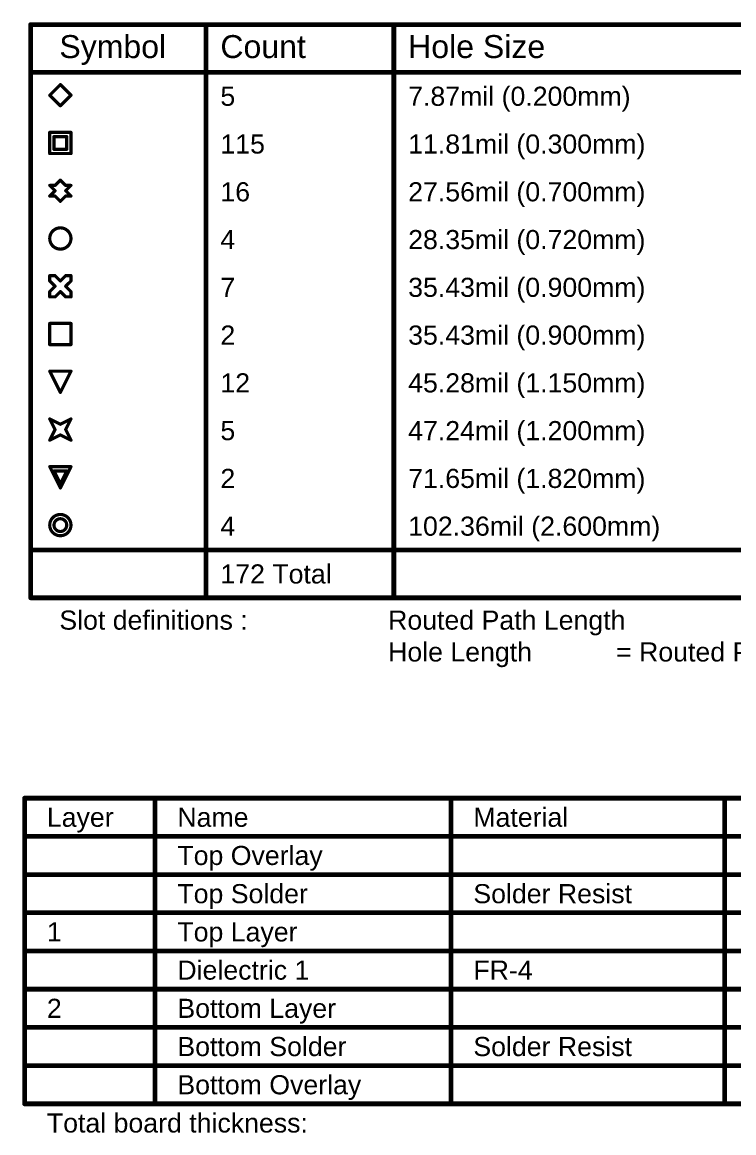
# Model space of a CAD drawing. Header units: inches. Extents: x 0 to 355, y -10 to 78.
# Drawn here: x 100 to 156.7, y -10.2 to 78.4 of the extents above; entities that cross this region are included whole.
import ezdxf

# ---------------------------------------------------------------- set-up
doc = ezdxf.new("R2010")
doc.units = ezdxf.units.IN
doc.layers.add('Drill Drawing', color=1, linetype='Continuous')
doc.layers.add('Fabrication', color=76, linetype='Continuous')
doc.styles.add('Arial', font='', dxfattribs={"height": 0.2})
doc.styles.get('Arial').set_extended_font_data('Arial')

msp = doc.modelspace()

# ---------------------------------------------------------------- linework, layer by layer
at = {"layer": 'Drill Drawing'}
for points in [[(100.648, 78.183, 0.381, 0.381, 0), (354.577, 78.183, 0.381, 0.381, 0)], [(100.648, 32.463, 0.381, 0.381, 0), (100.648, 78.183, 0.381, 0.381, 0)], [(114.64, 32.463, 0.381, 0.381, 0), (114.64, 78.183, 0.381, 0.381, 0)], [(129.622, 32.463, 0.381, 0.381, 0), (129.622, 78.183, 0.381, 0.381, 0)], [(100.648, 74.373, 0.381, 0.381, 0), (354.577, 74.373, 0.381, 0.381, 0)], [(102.166, 72.553, 0.254, 0.254, 0), (103.013, 73.399, 0.254, 0.254, 0)], [(103.013, 73.399, 0.254, 0.254, 0), (103.86, 72.553, 0.254, 0.254, 0)], [(102.166, 72.553, 0.254, 0.254, 0), (103.013, 71.706, 0.254, 0.254, 0)], [(103.013, 71.706, 0.254, 0.254, 0), (103.86, 72.553, 0.254, 0.254, 0)], [(102.166, 69.589, 0.254, 0.254, 0), (103.86, 69.589, 0.254, 0.254, 0)], [(102.166, 67.896, 0.254, 0.254, 0), (102.166, 69.589, 0.254, 0.254, 0)], [(102.505, 69.251, 0.254, 0.254, 0), (103.521, 69.251, 0.254, 0.254, 0)], [(102.505, 68.235, 0.254, 0.254, 0), (102.505, 69.251, 0.254, 0.254, 0)], [(103.521, 68.235, 0.254, 0.254, 0), (103.521, 69.251, 0.254, 0.254, 0)], [(103.86, 67.896, 0.254, 0.254, 0), (103.86, 69.589, 0.254, 0.254, 0)], [(102.505, 68.235, 0.254, 0.254, 0), (103.521, 68.235, 0.254, 0.254, 0)], [(102.166, 67.896, 0.254, 0.254, 0), (103.86, 67.896, 0.254, 0.254, 0)], [(102.59, 65.356, 0.254, 0.254, 0), (103.013, 65.779, 0.254, 0.254, 0)], [(103.013, 65.779, 0.254, 0.254, 0), (103.436, 65.356, 0.254, 0.254, 0)], [(102.166, 65.356, 0.254, 0.254, 0), (102.59, 64.933, 0.254, 0.254, 0)], [(102.166, 65.356, 0.254, 0.254, 0), (102.59, 65.356, 0.254, 0.254, 0)], [(102.166, 64.509, 0.254, 0.254, 0), (102.59, 64.933, 0.254, 0.254, 0)], [(103.436, 65.356, 0.254, 0.254, 0), (103.86, 65.356, 0.254, 0.254, 0)], [(103.436, 64.933, 0.254, 0.254, 0), (103.86, 65.356, 0.254, 0.254, 0)], [(103.436, 64.933, 0.254, 0.254, 0), (103.86, 64.509, 0.254, 0.254, 0)], [(102.166, 64.509, 0.254, 0.254, 0), (102.59, 64.509, 0.254, 0.254, 0)], [(102.59, 64.509, 0.254, 0.254, 0), (103.013, 64.086, 0.254, 0.254, 0)], [(103.013, 64.086, 0.254, 0.254, 0), (103.436, 64.509, 0.254, 0.254, 0)], [(103.436, 64.509, 0.254, 0.254, 0), (103.86, 64.509, 0.254, 0.254, 0)], [(102.166, 57.736, 0.254, 0.254, 0), (102.166, 58.159, 0.254, 0.254, 0)], [(102.166, 58.159, 0.254, 0.254, 0), (102.59, 58.159, 0.254, 0.254, 0)], [(102.166, 57.736, 0.254, 0.254, 0), (102.59, 57.313, 0.254, 0.254, 0)], [(102.59, 58.159, 0.254, 0.254, 0), (103.013, 57.736, 0.254, 0.254, 0)], [(103.013, 57.736, 0.254, 0.254, 0), (103.436, 58.159, 0.254, 0.254, 0)], [(103.436, 58.159, 0.254, 0.254, 0), (103.86, 58.159, 0.254, 0.254, 0)], [(103.436, 57.313, 0.254, 0.254, 0), (103.86, 57.736, 0.254, 0.254, 0)], [(103.86, 57.736, 0.254, 0.254, 0), (103.86, 58.159, 0.254, 0.254, 0)], [(102.166, 56.889, 0.254, 0.254, 0), (102.59, 57.313, 0.254, 0.254, 0)], [(102.166, 56.466, 0.254, 0.254, 0), (102.166, 56.889, 0.254, 0.254, 0)], [(102.59, 56.466, 0.254, 0.254, 0), (103.013, 56.889, 0.254, 0.254, 0)], [(103.013, 56.889, 0.254, 0.254, 0), (103.436, 56.466, 0.254, 0.254, 0)], [(103.436, 57.313, 0.254, 0.254, 0), (103.86, 56.889, 0.254, 0.254, 0)], [(103.86, 56.466, 0.254, 0.254, 0), (103.86, 56.889, 0.254, 0.254, 0)], [(102.166, 56.466, 0.254, 0.254, 0), (102.59, 56.466, 0.254, 0.254, 0)], [(103.436, 56.466, 0.254, 0.254, 0), (103.86, 56.466, 0.254, 0.254, 0)], [(102.166, 54.349, 0.254, 0.254, 0), (103.86, 54.349, 0.254, 0.254, 0)], [(102.166, 52.656, 0.254, 0.254, 0), (102.166, 54.349, 0.254, 0.254, 0)], [(103.86, 52.656, 0.254, 0.254, 0), (103.86, 54.349, 0.254, 0.254, 0)], [(102.166, 52.656, 0.254, 0.254, 0), (103.86, 52.656, 0.254, 0.254, 0)], [(102.166, 50.539, 0.254, 0.254, 0), (103.86, 50.539, 0.254, 0.254, 0)], [(102.166, 50.539, 0.254, 0.254, 0), (103.013, 48.846, 0.254, 0.254, 0)], [(103.013, 48.846, 0.254, 0.254, 0), (103.86, 50.539, 0.254, 0.254, 0)], [(102.166, 46.729, 0.254, 0.254, 0), (103.013, 46.306, 0.254, 0.254, 0)], [(102.166, 46.729, 0.254, 0.254, 0), (102.59, 45.883, 0.254, 0.254, 0)], [(103.013, 46.306, 0.254, 0.254, 0), (103.86, 46.729, 0.254, 0.254, 0)], [(103.436, 45.883, 0.254, 0.254, 0), (103.86, 46.729, 0.254, 0.254, 0)], [(102.166, 45.036, 0.254, 0.254, 0), (102.59, 45.883, 0.254, 0.254, 0)], [(102.166, 45.036, 0.254, 0.254, 0), (103.013, 45.459, 0.254, 0.254, 0)], [(103.013, 45.459, 0.254, 0.254, 0), (103.86, 45.036, 0.254, 0.254, 0)], [(103.436, 45.883, 0.254, 0.254, 0), (103.86, 45.036, 0.254, 0.254, 0)], [(102.166, 42.919, 0.254, 0.254, 0), (103.86, 42.919, 0.254, 0.254, 0)], [(102.166, 42.919, 0.254, 0.254, 0), (103.013, 41.226, 0.254, 0.254, 0)], [(102.505, 42.581, 0.254, 0.254, 0), (103.521, 42.581, 0.254, 0.254, 0)], [(102.505, 42.581, 0.254, 0.254, 0), (103.013, 41.565, 0.254, 0.254, 0)], [(103.013, 41.226, 0.254, 0.254, 0), (103.86, 42.919, 0.254, 0.254, 0)], [(103.013, 41.565, 0.254, 0.254, 0), (103.521, 42.581, 0.254, 0.254, 0)], [(100.648, 36.273, 0.381, 0.381, 0), (354.577, 36.273, 0.381, 0.381, 0)], [(100.648, 32.463, 0.381, 0.381, 0), (354.577, 32.463, 0.381, 0.381, 0)]]:
    msp.add_lwpolyline(points, format="xyseb", dxfattribs=at)
for points in [[(100.552, 78.183, 0.191, 0.191, 1), (100.743, 78.183, 0.191, 0.191, 1)], [(100.552, 78.183, 0.191, 0.191, 1), (100.743, 78.183, 0.191, 0.191, 1)], [(114.545, 78.183, 0.191, 0.191, 1), (114.735, 78.183, 0.191, 0.191, 1)], [(129.527, 78.183, 0.191, 0.191, 1), (129.717, 78.183, 0.191, 0.191, 1)], [(100.552, 74.373, 0.191, 0.191, 1), (100.743, 74.373, 0.191, 0.191, 1)], [(102.949, 73.399, 0.127, 0.127, 1), (103.076, 73.399, 0.127, 0.127, 1)], [(102.949, 73.399, 0.127, 0.127, 1), (103.076, 73.399, 0.127, 0.127, 1)], [(102.103, 72.553, 0.127, 0.127, 1), (102.23, 72.553, 0.127, 0.127, 1)], [(102.103, 72.553, 0.127, 0.127, 1), (102.23, 72.553, 0.127, 0.127, 1)], [(103.796, 72.553, 0.127, 0.127, 1), (103.923, 72.553, 0.127, 0.127, 1)], [(103.796, 72.553, 0.127, 0.127, 1), (103.923, 72.553, 0.127, 0.127, 1)], [(102.949, 71.706, 0.127, 0.127, 1), (103.076, 71.706, 0.127, 0.127, 1)], [(102.949, 71.706, 0.127, 0.127, 1), (103.076, 71.706, 0.127, 0.127, 1)], [(102.103, 69.589, 0.127, 0.127, 1), (102.23, 69.589, 0.127, 0.127, 1)], [(102.103, 69.589, 0.127, 0.127, 1), (102.23, 69.589, 0.127, 0.127, 1)], [(102.441, 69.251, 0.127, 0.127, 1), (102.568, 69.251, 0.127, 0.127, 1)], [(102.441, 69.251, 0.127, 0.127, 1), (102.568, 69.251, 0.127, 0.127, 1)], [(103.457, 69.251, 0.127, 0.127, 1), (103.584, 69.251, 0.127, 0.127, 1)], [(103.457, 69.251, 0.127, 0.127, 1), (103.584, 69.251, 0.127, 0.127, 1)], [(103.796, 69.589, 0.127, 0.127, 1), (103.923, 69.589, 0.127, 0.127, 1)], [(103.796, 69.589, 0.127, 0.127, 1), (103.923, 69.589, 0.127, 0.127, 1)], [(102.441, 68.235, 0.127, 0.127, 1), (102.568, 68.235, 0.127, 0.127, 1)], [(102.441, 68.235, 0.127, 0.127, 1), (102.568, 68.235, 0.127, 0.127, 1)], [(103.457, 68.235, 0.127, 0.127, 1), (103.584, 68.235, 0.127, 0.127, 1)], [(103.457, 68.235, 0.127, 0.127, 1), (103.584, 68.235, 0.127, 0.127, 1)], [(102.103, 67.896, 0.127, 0.127, 1), (102.23, 67.896, 0.127, 0.127, 1)], [(102.103, 67.896, 0.127, 0.127, 1), (102.23, 67.896, 0.127, 0.127, 1)], [(103.796, 67.896, 0.127, 0.127, 1), (103.923, 67.896, 0.127, 0.127, 1)], [(103.796, 67.896, 0.127, 0.127, 1), (103.923, 67.896, 0.127, 0.127, 1)], [(102.949, 65.779, 0.127, 0.127, 1), (103.076, 65.779, 0.127, 0.127, 1)], [(102.949, 65.779, 0.127, 0.127, 1), (103.076, 65.779, 0.127, 0.127, 1)], [(102.103, 65.356, 0.127, 0.127, 1), (102.23, 65.356, 0.127, 0.127, 1)], [(102.103, 65.356, 0.127, 0.127, 1), (102.23, 65.356, 0.127, 0.127, 1)], [(102.526, 65.356, 0.127, 0.127, 1), (102.653, 65.356, 0.127, 0.127, 1)], [(102.526, 65.356, 0.127, 0.127, 1), (102.653, 65.356, 0.127, 0.127, 1)], [(102.526, 64.933, 0.127, 0.127, 1), (102.653, 64.933, 0.127, 0.127, 1)], [(102.526, 64.933, 0.127, 0.127, 1), (102.653, 64.933, 0.127, 0.127, 1)], [(103.373, 65.356, 0.127, 0.127, 1), (103.5, 65.356, 0.127, 0.127, 1)], [(103.373, 65.356, 0.127, 0.127, 1), (103.5, 65.356, 0.127, 0.127, 1)], [(103.373, 64.933, 0.127, 0.127, 1), (103.5, 64.933, 0.127, 0.127, 1)], [(103.373, 64.933, 0.127, 0.127, 1), (103.5, 64.933, 0.127, 0.127, 1)], [(103.796, 65.356, 0.127, 0.127, 1), (103.923, 65.356, 0.127, 0.127, 1)], [(103.796, 65.356, 0.127, 0.127, 1), (103.923, 65.356, 0.127, 0.127, 1)], [(102.103, 64.509, 0.127, 0.127, 1), (102.23, 64.509, 0.127, 0.127, 1)], [(102.103, 64.509, 0.127, 0.127, 1), (102.23, 64.509, 0.127, 0.127, 1)], [(102.526, 64.509, 0.127, 0.127, 1), (102.653, 64.509, 0.127, 0.127, 1)], [(102.526, 64.509, 0.127, 0.127, 1), (102.653, 64.509, 0.127, 0.127, 1)], [(102.949, 64.086, 0.127, 0.127, 1), (103.076, 64.086, 0.127, 0.127, 1)], [(102.949, 64.086, 0.127, 0.127, 1), (103.076, 64.086, 0.127, 0.127, 1)], [(103.373, 64.509, 0.127, 0.127, 1), (103.5, 64.509, 0.127, 0.127, 1)], [(103.373, 64.509, 0.127, 0.127, 1), (103.5, 64.509, 0.127, 0.127, 1)], [(103.796, 64.509, 0.127, 0.127, 1), (103.923, 64.509, 0.127, 0.127, 1)], [(103.796, 64.509, 0.127, 0.127, 1), (103.923, 64.509, 0.127, 0.127, 1)], [(103.86, 61.123, 0.254, 0.254, 1), (102.166, 61.123, 0.254, 0.254, 1)], [(102.103, 61.123, 0.127, 0.127, 1), (102.23, 61.123, 0.127, 0.127, 1)], [(103.796, 61.123, 0.127, 0.127, 1), (103.923, 61.123, 0.127, 0.127, 1)], [(102.103, 58.159, 0.127, 0.127, 1), (102.23, 58.159, 0.127, 0.127, 1)], [(102.103, 58.159, 0.127, 0.127, 1), (102.23, 58.159, 0.127, 0.127, 1)], [(102.103, 57.736, 0.127, 0.127, 1), (102.23, 57.736, 0.127, 0.127, 1)], [(102.103, 57.736, 0.127, 0.127, 1), (102.23, 57.736, 0.127, 0.127, 1)], [(102.526, 58.159, 0.127, 0.127, 1), (102.653, 58.159, 0.127, 0.127, 1)], [(102.526, 58.159, 0.127, 0.127, 1), (102.653, 58.159, 0.127, 0.127, 1)], [(102.949, 57.736, 0.127, 0.127, 1), (103.076, 57.736, 0.127, 0.127, 1)], [(102.949, 57.736, 0.127, 0.127, 1), (103.076, 57.736, 0.127, 0.127, 1)], [(103.373, 58.159, 0.127, 0.127, 1), (103.5, 58.159, 0.127, 0.127, 1)], [(103.373, 58.159, 0.127, 0.127, 1), (103.5, 58.159, 0.127, 0.127, 1)], [(103.796, 58.159, 0.127, 0.127, 1), (103.923, 58.159, 0.127, 0.127, 1)], [(103.796, 58.159, 0.127, 0.127, 1), (103.923, 58.159, 0.127, 0.127, 1)], [(103.796, 57.736, 0.127, 0.127, 1), (103.923, 57.736, 0.127, 0.127, 1)], [(103.796, 57.736, 0.127, 0.127, 1), (103.923, 57.736, 0.127, 0.127, 1)], [(102.103, 56.889, 0.127, 0.127, 1), (102.23, 56.889, 0.127, 0.127, 1)], [(102.103, 56.889, 0.127, 0.127, 1), (102.23, 56.889, 0.127, 0.127, 1)], [(102.526, 57.313, 0.127, 0.127, 1), (102.653, 57.313, 0.127, 0.127, 1)], [(102.526, 57.313, 0.127, 0.127, 1), (102.653, 57.313, 0.127, 0.127, 1)], [(102.949, 56.889, 0.127, 0.127, 1), (103.076, 56.889, 0.127, 0.127, 1)], [(102.949, 56.889, 0.127, 0.127, 1), (103.076, 56.889, 0.127, 0.127, 1)], [(103.373, 57.313, 0.127, 0.127, 1), (103.5, 57.313, 0.127, 0.127, 1)], [(103.373, 57.313, 0.127, 0.127, 1), (103.5, 57.313, 0.127, 0.127, 1)], [(103.796, 56.889, 0.127, 0.127, 1), (103.923, 56.889, 0.127, 0.127, 1)], [(103.796, 56.889, 0.127, 0.127, 1), (103.923, 56.889, 0.127, 0.127, 1)], [(102.103, 56.466, 0.127, 0.127, 1), (102.23, 56.466, 0.127, 0.127, 1)], [(102.103, 56.466, 0.127, 0.127, 1), (102.23, 56.466, 0.127, 0.127, 1)], [(102.526, 56.466, 0.127, 0.127, 1), (102.653, 56.466, 0.127, 0.127, 1)], [(102.526, 56.466, 0.127, 0.127, 1), (102.653, 56.466, 0.127, 0.127, 1)], [(103.373, 56.466, 0.127, 0.127, 1), (103.5, 56.466, 0.127, 0.127, 1)], [(103.373, 56.466, 0.127, 0.127, 1), (103.5, 56.466, 0.127, 0.127, 1)], [(103.796, 56.466, 0.127, 0.127, 1), (103.923, 56.466, 0.127, 0.127, 1)], [(103.796, 56.466, 0.127, 0.127, 1), (103.923, 56.466, 0.127, 0.127, 1)], [(102.103, 54.349, 0.127, 0.127, 1), (102.23, 54.349, 0.127, 0.127, 1)], [(102.103, 54.349, 0.127, 0.127, 1), (102.23, 54.349, 0.127, 0.127, 1)], [(103.796, 54.349, 0.127, 0.127, 1), (103.923, 54.349, 0.127, 0.127, 1)], [(103.796, 54.349, 0.127, 0.127, 1), (103.923, 54.349, 0.127, 0.127, 1)], [(102.103, 52.656, 0.127, 0.127, 1), (102.23, 52.656, 0.127, 0.127, 1)], [(102.103, 52.656, 0.127, 0.127, 1), (102.23, 52.656, 0.127, 0.127, 1)], [(103.796, 52.656, 0.127, 0.127, 1), (103.923, 52.656, 0.127, 0.127, 1)], [(103.796, 52.656, 0.127, 0.127, 1), (103.923, 52.656, 0.127, 0.127, 1)], [(102.103, 50.539, 0.127, 0.127, 1), (102.23, 50.539, 0.127, 0.127, 1)], [(102.103, 50.539, 0.127, 0.127, 1), (102.23, 50.539, 0.127, 0.127, 1)], [(103.796, 50.539, 0.127, 0.127, 1), (103.923, 50.539, 0.127, 0.127, 1)], [(103.796, 50.539, 0.127, 0.127, 1), (103.923, 50.539, 0.127, 0.127, 1)], [(102.949, 48.846, 0.127, 0.127, 1), (103.076, 48.846, 0.127, 0.127, 1)], [(102.949, 48.846, 0.127, 0.127, 1), (103.076, 48.846, 0.127, 0.127, 1)], [(102.103, 46.729, 0.127, 0.127, 1), (102.23, 46.729, 0.127, 0.127, 1)], [(102.103, 46.729, 0.127, 0.127, 1), (102.23, 46.729, 0.127, 0.127, 1)], [(102.949, 46.306, 0.127, 0.127, 1), (103.076, 46.306, 0.127, 0.127, 1)], [(102.949, 46.306, 0.127, 0.127, 1), (103.076, 46.306, 0.127, 0.127, 1)], [(103.796, 46.729, 0.127, 0.127, 1), (103.923, 46.729, 0.127, 0.127, 1)], [(103.796, 46.729, 0.127, 0.127, 1), (103.923, 46.729, 0.127, 0.127, 1)], [(102.526, 45.883, 0.127, 0.127, 1), (102.653, 45.883, 0.127, 0.127, 1)], [(102.526, 45.883, 0.127, 0.127, 1), (102.653, 45.883, 0.127, 0.127, 1)], [(102.949, 45.459, 0.127, 0.127, 1), (103.076, 45.459, 0.127, 0.127, 1)], [(102.949, 45.459, 0.127, 0.127, 1), (103.076, 45.459, 0.127, 0.127, 1)], [(103.373, 45.883, 0.127, 0.127, 1), (103.5, 45.883, 0.127, 0.127, 1)], [(103.373, 45.883, 0.127, 0.127, 1), (103.5, 45.883, 0.127, 0.127, 1)], [(102.103, 45.036, 0.127, 0.127, 1), (102.23, 45.036, 0.127, 0.127, 1)], [(102.103, 45.036, 0.127, 0.127, 1), (102.23, 45.036, 0.127, 0.127, 1)], [(103.796, 45.036, 0.127, 0.127, 1), (103.923, 45.036, 0.127, 0.127, 1)], [(103.796, 45.036, 0.127, 0.127, 1), (103.923, 45.036, 0.127, 0.127, 1)], [(102.103, 42.919, 0.127, 0.127, 1), (102.23, 42.919, 0.127, 0.127, 1)], [(102.103, 42.919, 0.127, 0.127, 1), (102.23, 42.919, 0.127, 0.127, 1)], [(102.441, 42.581, 0.127, 0.127, 1), (102.568, 42.581, 0.127, 0.127, 1)], [(102.441, 42.581, 0.127, 0.127, 1), (102.568, 42.581, 0.127, 0.127, 1)], [(103.457, 42.581, 0.127, 0.127, 1), (103.584, 42.581, 0.127, 0.127, 1)], [(103.457, 42.581, 0.127, 0.127, 1), (103.584, 42.581, 0.127, 0.127, 1)], [(103.796, 42.919, 0.127, 0.127, 1), (103.923, 42.919, 0.127, 0.127, 1)], [(103.796, 42.919, 0.127, 0.127, 1), (103.923, 42.919, 0.127, 0.127, 1)], [(102.949, 41.565, 0.127, 0.127, 1), (103.076, 41.565, 0.127, 0.127, 1)], [(102.949, 41.565, 0.127, 0.127, 1), (103.076, 41.565, 0.127, 0.127, 1)], [(102.949, 41.226, 0.127, 0.127, 1), (103.076, 41.226, 0.127, 0.127, 1)], [(102.949, 41.226, 0.127, 0.127, 1), (103.076, 41.226, 0.127, 0.127, 1)], [(103.86, 38.263, 0.254, 0.254, 1), (102.166, 38.263, 0.254, 0.254, 1)], [(102.103, 38.263, 0.127, 0.127, 1), (102.23, 38.263, 0.127, 0.127, 1)], [(103.521, 38.263, 0.254, 0.254, 1), (102.505, 38.263, 0.254, 0.254, 1)], [(102.441, 38.263, 0.127, 0.127, 1), (102.568, 38.263, 0.127, 0.127, 1)], [(103.457, 38.263, 0.127, 0.127, 1), (103.584, 38.263, 0.127, 0.127, 1)], [(103.796, 38.263, 0.127, 0.127, 1), (103.923, 38.263, 0.127, 0.127, 1)], [(100.552, 36.273, 0.191, 0.191, 1), (100.743, 36.273, 0.191, 0.191, 1)], [(100.552, 32.463, 0.191, 0.191, 1), (100.743, 32.463, 0.191, 0.191, 1)], [(100.552, 32.463, 0.191, 0.191, 1), (100.743, 32.463, 0.191, 0.191, 1)], [(114.545, 32.463, 0.191, 0.191, 1), (114.735, 32.463, 0.191, 0.191, 1)], [(129.527, 32.463, 0.191, 0.191, 1), (129.717, 32.463, 0.191, 0.191, 1)]]:
    msp.add_lwpolyline(points, format="xyseb", close=True, dxfattribs=at)
at = {"layer": 'Fabrication'}
for points in [[(100.16, 16.486, 0.381, 0.381, 0), (215.445, 16.486, 0.381, 0.381, 0)], [(100.16, -7.898, 0.381, 0.381, 0), (100.16, 16.486, 0.381, 0.381, 0)], [(110.572, -7.898, 0.381, 0.381, 0), (110.572, 16.486, 0.381, 0.381, 0)], [(134.187, -7.898, 0.381, 0.381, 0), (134.187, 16.486, 0.381, 0.381, 0)], [(156.025, -7.898, 0.381, 0.381, 0), (156.025, 16.486, 0.381, 0.381, 0)], [(100.16, 13.438, 0.381, 0.381, 0), (215.445, 13.438, 0.381, 0.381, 0)], [(100.16, 10.39, 0.381, 0.381, 0), (110.572, 10.39, 0.381, 0.381, 0)], [(110.572, 10.39, 0.381, 0.381, 0), (134.187, 10.39, 0.381, 0.381, 0)], [(134.187, 10.39, 0.381, 0.381, 0), (156.025, 10.39, 0.381, 0.381, 0)], [(156.025, 10.39, 0.381, 0.381, 0), (172.531, 10.39, 0.381, 0.381, 0)], [(100.16, 7.342, 0.381, 0.381, 0), (110.572, 7.342, 0.381, 0.381, 0)], [(110.572, 7.342, 0.381, 0.381, 0), (134.187, 7.342, 0.381, 0.381, 0)], [(134.187, 7.342, 0.381, 0.381, 0), (156.025, 7.342, 0.381, 0.381, 0)], [(156.025, 7.342, 0.381, 0.381, 0), (172.531, 7.342, 0.381, 0.381, 0)], [(100.16, 4.294, 0.381, 0.381, 0), (110.572, 4.294, 0.381, 0.381, 0)], [(110.572, 4.294, 0.381, 0.381, 0), (134.187, 4.294, 0.381, 0.381, 0)], [(134.187, 4.294, 0.381, 0.381, 0), (156.025, 4.294, 0.381, 0.381, 0)], [(156.025, 4.294, 0.381, 0.381, 0), (172.531, 4.294, 0.381, 0.381, 0)], [(100.16, 1.246, 0.381, 0.381, 0), (110.572, 1.246, 0.381, 0.381, 0)], [(110.572, 1.246, 0.381, 0.381, 0), (134.187, 1.246, 0.381, 0.381, 0)], [(134.187, 1.246, 0.381, 0.381, 0), (156.025, 1.246, 0.381, 0.381, 0)], [(156.025, 1.246, 0.381, 0.381, 0), (172.531, 1.246, 0.381, 0.381, 0)], [(100.16, -1.802, 0.381, 0.381, 0), (110.572, -1.802, 0.381, 0.381, 0)], [(110.572, -1.802, 0.381, 0.381, 0), (134.187, -1.802, 0.381, 0.381, 0)], [(134.187, -1.802, 0.381, 0.381, 0), (156.025, -1.802, 0.381, 0.381, 0)], [(156.025, -1.802, 0.381, 0.381, 0), (172.531, -1.802, 0.381, 0.381, 0)], [(100.16, -4.85, 0.381, 0.381, 0), (110.572, -4.85, 0.381, 0.381, 0)], [(110.572, -4.85, 0.381, 0.381, 0), (134.187, -4.85, 0.381, 0.381, 0)], [(134.187, -4.85, 0.381, 0.381, 0), (156.025, -4.85, 0.381, 0.381, 0)], [(156.025, -4.85, 0.381, 0.381, 0), (172.531, -4.85, 0.381, 0.381, 0)], [(100.16, -7.898, 0.381, 0.381, 0), (110.572, -7.898, 0.381, 0.381, 0)], [(110.572, -7.898, 0.381, 0.381, 0), (134.187, -7.898, 0.381, 0.381, 0)], [(134.187, -7.898, 0.381, 0.381, 0), (156.025, -7.898, 0.381, 0.381, 0)], [(156.025, -7.898, 0.381, 0.381, 0), (172.531, -7.898, 0.381, 0.381, 0)]]:
    msp.add_lwpolyline(points, format="xyseb", dxfattribs=at)
for points in [[(100.065, 16.486, 0.191, 0.191, 1), (100.255, 16.486, 0.191, 0.191, 1)], [(100.065, 16.486, 0.191, 0.191, 1), (100.255, 16.486, 0.191, 0.191, 1)], [(110.476, 16.486, 0.191, 0.191, 1), (110.667, 16.486, 0.191, 0.191, 1)], [(134.092, 16.486, 0.191, 0.191, 1), (134.282, 16.486, 0.191, 0.191, 1)], [(155.93, 16.486, 0.191, 0.191, 1), (156.12, 16.486, 0.191, 0.191, 1)], [(100.065, 13.438, 0.191, 0.191, 1), (100.255, 13.438, 0.191, 0.191, 1)], [(100.065, 10.39, 0.191, 0.191, 1), (100.255, 10.39, 0.191, 0.191, 1)], [(110.476, 10.39, 0.191, 0.191, 1), (110.667, 10.39, 0.191, 0.191, 1)], [(110.476, 10.39, 0.191, 0.191, 1), (110.667, 10.39, 0.191, 0.191, 1)], [(134.092, 10.39, 0.191, 0.191, 1), (134.282, 10.39, 0.191, 0.191, 1)], [(134.092, 10.39, 0.191, 0.191, 1), (134.282, 10.39, 0.191, 0.191, 1)], [(155.93, 10.39, 0.191, 0.191, 1), (156.12, 10.39, 0.191, 0.191, 1)], [(155.93, 10.39, 0.191, 0.191, 1), (156.12, 10.39, 0.191, 0.191, 1)], [(100.065, 7.342, 0.191, 0.191, 1), (100.255, 7.342, 0.191, 0.191, 1)], [(110.476, 7.342, 0.191, 0.191, 1), (110.667, 7.342, 0.191, 0.191, 1)], [(110.476, 7.342, 0.191, 0.191, 1), (110.667, 7.342, 0.191, 0.191, 1)], [(134.092, 7.342, 0.191, 0.191, 1), (134.282, 7.342, 0.191, 0.191, 1)], [(134.092, 7.342, 0.191, 0.191, 1), (134.282, 7.342, 0.191, 0.191, 1)], [(155.93, 7.342, 0.191, 0.191, 1), (156.12, 7.342, 0.191, 0.191, 1)], [(155.93, 7.342, 0.191, 0.191, 1), (156.12, 7.342, 0.191, 0.191, 1)], [(100.065, 4.294, 0.191, 0.191, 1), (100.255, 4.294, 0.191, 0.191, 1)], [(110.476, 4.294, 0.191, 0.191, 1), (110.667, 4.294, 0.191, 0.191, 1)], [(110.476, 4.294, 0.191, 0.191, 1), (110.667, 4.294, 0.191, 0.191, 1)], [(134.092, 4.294, 0.191, 0.191, 1), (134.282, 4.294, 0.191, 0.191, 1)], [(134.092, 4.294, 0.191, 0.191, 1), (134.282, 4.294, 0.191, 0.191, 1)], [(155.93, 4.294, 0.191, 0.191, 1), (156.12, 4.294, 0.191, 0.191, 1)], [(155.93, 4.294, 0.191, 0.191, 1), (156.12, 4.294, 0.191, 0.191, 1)], [(100.065, 1.246, 0.191, 0.191, 1), (100.255, 1.246, 0.191, 0.191, 1)], [(110.476, 1.246, 0.191, 0.191, 1), (110.667, 1.246, 0.191, 0.191, 1)], [(110.476, 1.246, 0.191, 0.191, 1), (110.667, 1.246, 0.191, 0.191, 1)], [(134.092, 1.246, 0.191, 0.191, 1), (134.282, 1.246, 0.191, 0.191, 1)], [(134.092, 1.246, 0.191, 0.191, 1), (134.282, 1.246, 0.191, 0.191, 1)], [(155.93, 1.246, 0.191, 0.191, 1), (156.12, 1.246, 0.191, 0.191, 1)], [(155.93, 1.246, 0.191, 0.191, 1), (156.12, 1.246, 0.191, 0.191, 1)], [(100.065, -1.802, 0.191, 0.191, 1), (100.255, -1.802, 0.191, 0.191, 1)], [(110.476, -1.802, 0.191, 0.191, 1), (110.667, -1.802, 0.191, 0.191, 1)], [(110.476, -1.802, 0.191, 0.191, 1), (110.667, -1.802, 0.191, 0.191, 1)], [(134.092, -1.802, 0.191, 0.191, 1), (134.282, -1.802, 0.191, 0.191, 1)], [(134.092, -1.802, 0.191, 0.191, 1), (134.282, -1.802, 0.191, 0.191, 1)], [(155.93, -1.802, 0.191, 0.191, 1), (156.12, -1.802, 0.191, 0.191, 1)], [(155.93, -1.802, 0.191, 0.191, 1), (156.12, -1.802, 0.191, 0.191, 1)], [(100.065, -4.85, 0.191, 0.191, 1), (100.255, -4.85, 0.191, 0.191, 1)], [(110.476, -4.85, 0.191, 0.191, 1), (110.667, -4.85, 0.191, 0.191, 1)], [(110.476, -4.85, 0.191, 0.191, 1), (110.667, -4.85, 0.191, 0.191, 1)], [(134.092, -4.85, 0.191, 0.191, 1), (134.282, -4.85, 0.191, 0.191, 1)], [(134.092, -4.85, 0.191, 0.191, 1), (134.282, -4.85, 0.191, 0.191, 1)], [(155.93, -4.85, 0.191, 0.191, 1), (156.12, -4.85, 0.191, 0.191, 1)], [(155.93, -4.85, 0.191, 0.191, 1), (156.12, -4.85, 0.191, 0.191, 1)], [(100.065, -7.898, 0.191, 0.191, 1), (100.255, -7.898, 0.191, 0.191, 1)], [(100.065, -7.898, 0.191, 0.191, 1), (100.255, -7.898, 0.191, 0.191, 1)], [(110.476, -7.898, 0.191, 0.191, 1), (110.667, -7.898, 0.191, 0.191, 1)], [(110.476, -7.898, 0.191, 0.191, 1), (110.667, -7.898, 0.191, 0.191, 1)], [(110.476, -7.898, 0.191, 0.191, 1), (110.667, -7.898, 0.191, 0.191, 1)], [(134.092, -7.898, 0.191, 0.191, 1), (134.282, -7.898, 0.191, 0.191, 1)], [(134.092, -7.898, 0.191, 0.191, 1), (134.282, -7.898, 0.191, 0.191, 1)], [(134.092, -7.898, 0.191, 0.191, 1), (134.282, -7.898, 0.191, 0.191, 1)], [(155.93, -7.898, 0.191, 0.191, 1), (156.12, -7.898, 0.191, 0.191, 1)], [(155.93, -7.898, 0.191, 0.191, 1), (156.12, -7.898, 0.191, 0.191, 1)], [(155.93, -7.898, 0.191, 0.191, 1), (156.12, -7.898, 0.191, 0.191, 1)]]:
    msp.add_lwpolyline(points, format="xyseb", close=True, dxfattribs=at)

# ---------------------------------------------------------------- texts
at = {"layer": 'Drill Drawing', "style": 'Arial'}
for s, height, p in [('Symbol', 1.8288, (102.934, 75.516)), ('Count', 1.8288, (115.783, 75.516)), ('Hole Size', 1.8288, (130.765, 75.516)), ('5', 1.524, (115.783, 71.706)), ('7.87mil (0.200mm)', 1.524, (130.765, 71.706)), ('115', 1.524, (115.783, 67.896)), ('11.81mil (0.300mm)', 1.524, (130.765, 67.896)), ('16', 1.524, (115.783, 64.086)), ('27.56mil (0.700mm)', 1.524, (130.765, 64.086)), ('4', 1.524, (115.783, 60.276)), ('28.35mil (0.720mm)', 1.524, (130.765, 60.276)), ('7', 1.524, (115.783, 56.466)), ('35.43mil (0.900mm)', 1.524, (130.765, 56.466)), ('2', 1.524, (115.783, 52.656)), ('35.43mil (0.900mm)', 1.524, (130.765, 52.656)), ('12', 1.524, (115.783, 48.846)), ('45.28mil (1.150mm)', 1.524, (130.765, 48.846)), ('5', 1.524, (115.783, 45.036)), ('47.24mil (1.200mm)', 1.524, (130.765, 45.036)), ('2', 1.524, (115.783, 41.226)), ('71.65mil (1.820mm)', 1.524, (130.765, 41.226)), ('102.36mil (2.600mm)', 1.524, (130.765, 37.416)), ('4', 1.524, (115.783, 37.416)), ('172 Total', 1.524, (115.783, 33.606)), ('Slot definitions :', 1.524, (102.934, 29.924)), ('Routed Path Length', 1.524, (129.164, 29.924)), ('Hole Length', 1.524, (129.164, 27.384)), (' = Routed Path Length + Tool Size = Slot length as defined in the PCB layout', 1.524, (146.761, 27.384))]:
    msp.add_text(s, height=height, dxfattribs=at).set_placement(p)
at = {"layer": 'Fabrication', "style": 'Arial'}
for s, p in [('Layer', (101.938, 14.2)), ('Name', (112.35, 14.2)), ('Material', (135.965, 14.2)), ('Top Overlay', (112.35, 11.152)), ('Top Solder', (112.35, 8.104)), ('Solder Resist', (135.965, 8.104)), ('1', (101.938, 5.056)), ('Top Layer', (112.35, 5.056)), ('Dielectric 1', (112.35, 2.008)), ('FR-4', (135.965, 2.008)), ('2', (101.938, -1.04)), ('Bottom Layer', (112.35, -1.04)), ('Bottom Solder', (112.35, -4.088)), ('Solder Resist', (135.965, -4.088)), ('Bottom Overlay', (112.35, -7.136)), ('Total board thickness:', (101.938, -10.184))]:
    msp.add_text(s, height=1.524, dxfattribs=at).set_placement(p)

doc.saveas('drawing.dxf')
